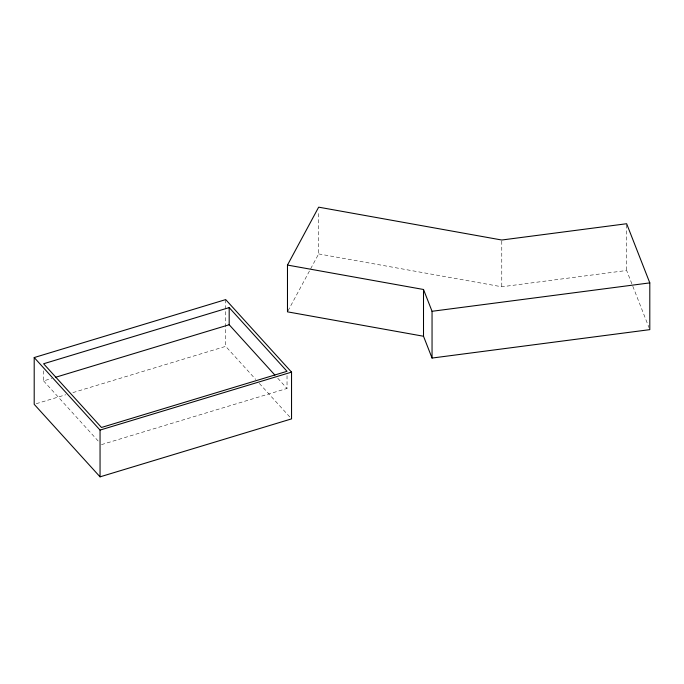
<?xml version="1.0" encoding="UTF-8"?>
<svg xmlns="http://www.w3.org/2000/svg" width="684" height="684" viewBox="0 0 684 684"><rect width="100%" height="100%" fill="white"/><g stroke="black" fill="none" stroke-linecap="round" stroke-linejoin="round"><path stroke-width="0.51" stroke-dasharray="3.42 2.56" d="M287.981 310.904L318.659 253.918L318.659 211.407M43.605 370.822L43.605 380.911L51.762 378.44M36.235 403.705L65.775 394.762M72.906 392.607L225.694 346.361L255.756 379.466M101.463 444.626L287.032 388.452L287.032 375.345M318.659 253.918L501.774 286.784L626.647 270.488L649.03 327.67M277.747 378.226L287.032 388.452M259.33 383.408L290.11 417.308M43.605 380.911L99.317 442.266M626.647 224.788L626.647 270.488M501.774 241.084L501.774 286.784M225.694 299.601L225.694 346.361"/><path stroke-width="1.03" d="M287.477 265.067L318.659 207.158L501.774 240.016L626.647 223.728L649.8 282.885L649.8 329.645L432.049 358.057L423.507 336.246L423.507 289.486L287.477 265.067L287.477 311.836L423.507 336.246M34.2 357.552L225.694 299.601L291.546 372.122L291.546 418.882L100.052 476.842L34.2 404.321L34.2 357.552L100.052 430.082L100.052 476.842M229.183 307.595L43.605 363.76L101.463 427.474L287.032 371.309L229.183 307.595L229.183 324.738L274.891 375.08M55.84 377.2L229.183 324.738M100.052 430.082L291.546 372.122M423.507 289.486L432.049 311.288L649.8 282.885M432.049 311.288L432.049 358.057"/></g></svg>
